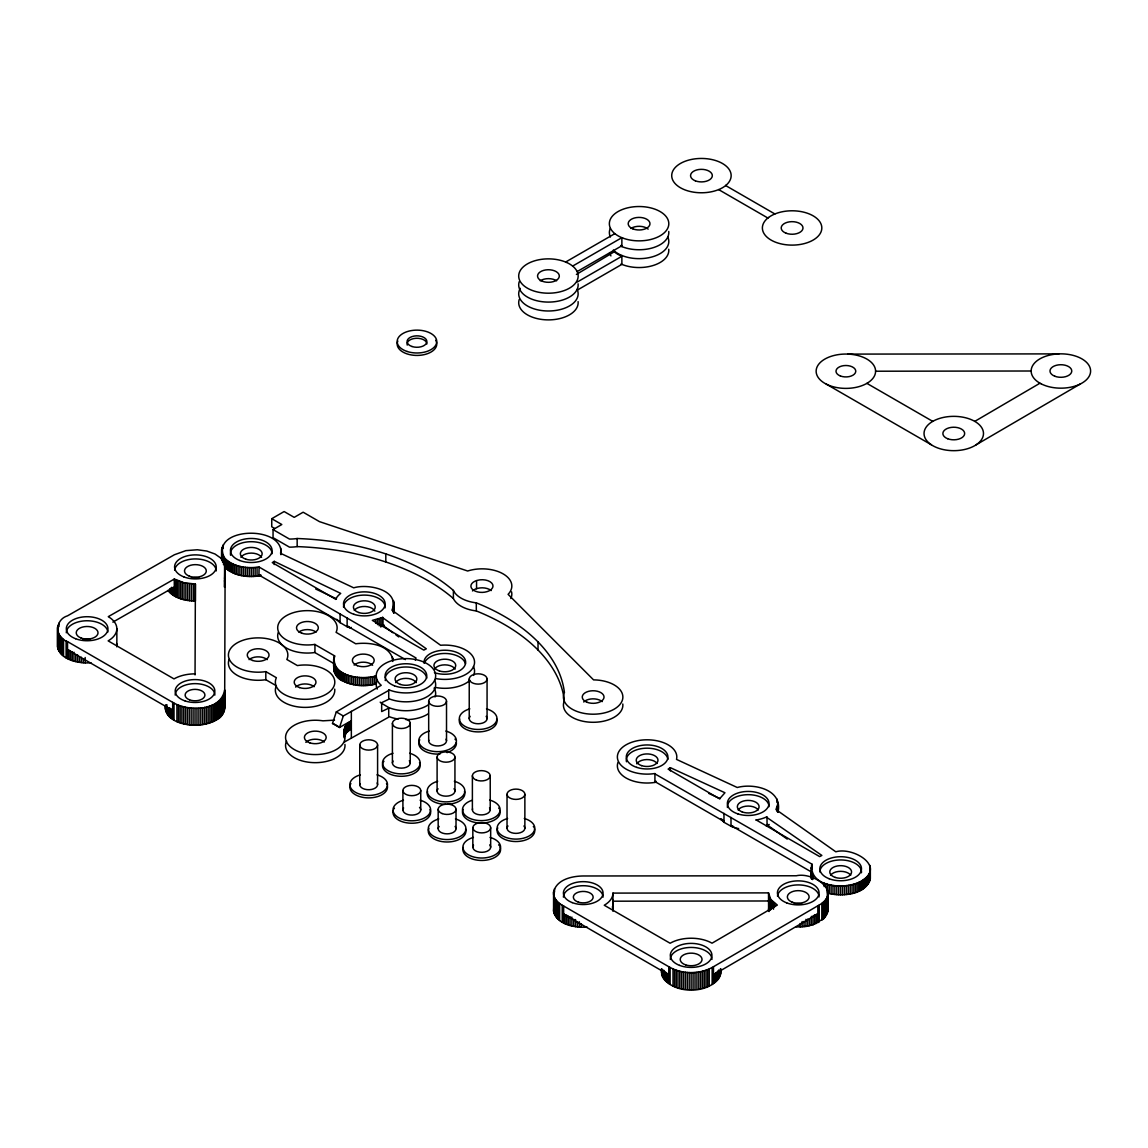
<?xml version="1.0" encoding="UTF-8"?>
<svg xmlns="http://www.w3.org/2000/svg" width="1148" height="1148" viewBox="0 0 1148 1148"><rect width="100%" height="100%" fill="white"/><g stroke="black" fill="none" stroke-linecap="round" stroke-linejoin="round"><path stroke-width="1.5" d="M195.045 674.909L195.39 584.059L184.024 582.754L174.381 579.023L108.256 616.663L109.476 617.423A29.719 17.163 0 0 1 108.142 640.871L174.008 678.899A29.719 17.163 0 0 1 195.017 673.862M280.973 554.039C284.101 524.091 208.764 527.348 224.592 558.072L224.549 587.231L224.864 564.658L221.133 558.315L214.992 553.996L206.769 551.04L197.341 549.763L185.847 550.638L174.381 554.757L67.531 615.83C54.645 619.733 54.645 637.743 67.531 641.632L172.674 702.346C188.186 711.817 220.775 711.674 224.678 689.905C225.152 700.036 227.72 714.917 216.039 720.155C209.668 723.742 202.278 725.134 195.017 725.177C183.379 725.249 164.336 720.499 165.556 705.776M225.123 566.897L224.678 697.998L224.491 696.879M225.051 585.006L224.549 580.529M280.973 550.48L280.557 553.293L353.728 587.833C367.977 583.385 400.523 589.9 391.956 610.191L440.602 645.262A29.719 17.163 0 0 1 474.44 663.731A29.719 17.163 0 0 1 435.609 678.554M553.566 891.982C552.891 898.396 558.373 903.433 563.639 906.002L668.782 966.716C682.156 974.595 700.108 974.595 713.482 966.716L817.835 905.786C843.766 892.57 813.487 871.648 796.296 875.766L585.179 875.981C573.526 875.766 556.837 878.765 553.566 891.982L553.566 911.211C557.167 925.058 574.89 927.799 587.116 927.11M720.284 969.041C721.317 997.138 660.947 997.138 661.98 969.041M768.586 908.757L768.586 910.995L768.514 892.886L612.96 893.101A29.719 17.163 0 0 1 604.25 905.241L670.116 943.254A29.719 17.163 0 0 1 710.727 942.494L712.033 943.197L777.34 905.083L770.782 899.458L768.514 892.886M777.942 803.442L775.976 809.555L835.816 851.802C853.136 846.55 887.418 867.027 860.268 881.635C845.072 889.944 808.465 887.504 812.009 864.2L654.446 773.594A29.719 17.163 0 0 1 617.581 759A29.719 17.163 0 0 1 647.443 739.8A29.719 17.163 0 0 1 676.516 759.402L737.26 787.499C753.805 782.965 783.309 789.451 777.942 812.354L777.684 810.101M811.019 876.498L810.947 877.632L811.019 867.601M827.966 892.886L827.895 910.995L823.977 918.457L813.1 924.743L805.939 926.45L796.296 926.996M827.521 884.118L827.521 893.015C842.072 897.449 871.59 894.55 869.825 874.274M334.599 655.867C330.366 676.66 361.778 680.534 376.286 675.813L376.286 683.907C365.552 686.762 353.641 686.231 343.568 681.324C332.49 677.392 332.776 665.237 334.599 655.867L314.782 644.43A29.719 17.163 0 0 1 277.83 629.477A29.719 17.163 0 0 1 309.027 610.664A29.719 17.163 0 0 1 336.493 631.343L336.077 632.333L355.722 643.784C369.025 641.99 390.205 644.444 393.003 660.473M351.345 720.628L345.476 725.909L343.998 732.969A29.719 17.163 0 0 1 317.867 754.509A29.719 17.163 0 0 1 285.665 735.911A29.719 17.163 0 0 1 322.975 720.829L334.513 720.14M221.593 558.258L222.095 556.034M225.051 576.109L224.549 578.334M553.766 907.853L553.566 911.211M351.345 728.722L346.323 732.84L343.984 737.69L343.984 729.597M57.974 642.378C55.233 659.11 78.337 663.975 91.008 662.74M332.49 723.427L336.292 711.932L381.222 685.299A29.719 17.163 0 0 1 400.135 658.938A29.719 17.163 0 0 1 435.092 679.114A29.719 17.163 0 0 1 389.43 690.034L343.309 715.979L339.492 727.473L332.49 723.427L333.379 723.8A29.719 17.163 0 0 1 338.861 726.971L339.492 727.473L349.867 721.561L349.867 729.654L345.935 731.879M564.328 700.926L563.984 701.787A29.719 17.163 0 0 0 591.191 722.25A29.719 17.163 0 0 0 622.804 704.011M335.603 599.428L336.163 598.352A29.733 17.163 0 0 1 340.726 593.416L274.243 561.343L272.277 562.62L335.69 599.242M813.1 924.743L813.1 915.831L817.835 913.88L713.482 974.795L716.869 972.069L716.869 980.966M670.346 767.653L668.107 769.103L719.581 798.821L724.948 792.751L670.346 767.653L670.346 770.896M974.781 421.373L973.361 420.613A29.719 17.163 0 0 0 924.743 429.797A29.719 17.163 0 0 0 962.081 449.987A29.719 17.163 0 0 0 974.781 421.373L1039.973 383.202M976.116 444.821L1080.469 383.906M565.634 262.045L614.869 233.632M572.637 266.092L621.872 237.665L621.872 246.576M577.257 271.516L621.872 245.758L620.982 245.399M576.396 274.444L614.869 251.426M577.257 282.035L621.872 256.277L620.982 255.918A29.719 17.163 0 0 1 615.5 252.747L614.869 252.23M577.257 290.128L621.872 264.37L621.872 255.473M274.616 528.453L271.746 526.788L271.746 518.695L284.13 511.549L294.204 517.361L303.144 512.209L319.474 521.637L467.681 571.015L468.958 570.613A29.719 17.163 0 0 1 503.125 573.871A29.719 17.163 0 0 1 508.765 593.602L508.09 594.334L593.573 679.889L595.08 679.917A29.719 17.163 0 0 1 622.69 698.902A29.719 17.163 0 0 1 588.608 713.999A29.719 17.163 0 0 1 563.984 693.693L564.429 692.603A206.784 119.378 0 0 0 476.305 602.844A29.719 17.163 0 0 1 453.403 590.445A202.837 117.11 0 0 0 297.16 538.512L295.251 538.756A29.719 17.163 0 0 1 289.454 539.058L273.052 529.587L273.052 537.666L289.454 547.137A29.719 17.163 0 0 0 295.251 546.85L297.16 546.606A202.837 117.11 0 0 1 453.403 598.538A29.719 17.163 0 0 0 476.305 610.923A206.784 119.378 0 0 1 564.228 699.218M273.052 529.587L281.82 524.521L271.746 518.695M344.644 741.895L389.43 716.739A29.719 17.163 0 0 0 398.241 719.035M112.863 622.13L174.266 587.044M434.647 680.219A29.719 17.163 0 0 1 423.253 698.615A29.719 17.163 0 0 1 389.43 698.931L381.667 702.662L381.667 711.559L389.43 707.828A29.719 17.163 0 0 0 428.29 704.886M382.428 617.495L426.324 648.821L423.813 650.112L372.339 620.394L382.428 617.495L382.428 626.392L383.92 625.674M383.92 624.871L382.829 625.387L392.975 632.749M756.216 819.973L819.658 856.595L821.868 855.447L766.304 817.06A29.733 17.163 0 0 1 757.766 819.701L755.901 820.031M767.811 824.451L767.022 824.824L787.227 839.088M766.304 825.972L767.811 825.254A29.733 17.163 0 0 0 769.232 824.479M476.549 580.601L477.295 580.371A10.892 6.285 0 0 1 490.053 581.706A10.892 6.285 0 0 1 491.531 589.154L491.157 589.498A10.892 6.285 0 0 1 488.158 591.234L487.025 591.636A10.906 6.3 0 0 1 472.23 589.139A10.906 6.3 0 0 1 476.549 580.601L476.549 588.68A10.906 6.3 0 0 0 472.474 590.933M476.549 588.68L477.295 588.45A10.892 6.285 0 0 1 491.157 590.603M224.592 558.072C233.302 567.126 247.193 568.662 259.089 567.04L416.035 658.005A29.719 17.163 0 0 0 415.318 660.2M260.811 574.818L259.089 575.119L339.593 621.499A29.733 17.163 0 0 1 338.574 620.551M224.592 566.969C233.762 576.411 248.442 577.774 260.811 575.636M334.599 663.946L314.782 652.523A29.719 17.163 0 0 1 278.318 632.361M656.326 781.372L654.92 781.601L723.972 821.466L721.532 819.127L723.972 822.284L731.678 826.617A29.733 17.163 0 0 0 738.638 828.598M656.326 782.175L654.446 782.491A29.719 17.163 0 0 1 618.011 762.315M265.819 671.609L265.188 671.709A29.719 17.163 0 0 1 228.524 656.541A29.719 17.163 0 0 1 260.079 637.915A29.719 17.163 0 0 1 287.144 658.765L286.828 659.483L297.375 665.567A29.719 17.163 0 0 1 334.685 680.649A29.719 17.163 0 0 1 302.484 699.247A29.719 17.163 0 0 1 276.367 677.707L265.819 671.609L265.819 679.702L276.367 685.801M265.819 679.702L265.188 679.803A29.719 17.163 0 0 1 229.112 659.411M875.594 371.22A29.719 17.163 0 0 0 831.009 356.354A29.719 17.163 0 0 0 831.009 386.087A29.719 17.163 0 0 0 875.594 371.22L1031.148 371.005M768.514 900.979L612.96 901.194L612.889 900.075L612.96 910.091A29.719 17.163 0 0 1 612.889 911.211M847.812 354.101L1058.93 353.885M167.938 590.445C174.396 598.553 185.531 600.878 195.39 601.05L195.39 584.059M336.852 619.346A29.733 17.163 0 0 0 339.593 622.302L347.127 626.765L351.173 628.171L351.173 627.353M405.431 659.612L347.127 625.961L349.451 627.64M665.381 980.966L665.381 972.069L668.782 974.795L563.639 914.095L568.375 916.061L568.375 924.958M620.982 246.203L622.575 246.863A29.719 17.163 0 0 0 653.944 247.451A29.719 17.163 0 0 0 668.739 231.466M620.982 263.997L622.575 264.657A29.719 17.163 0 0 0 653.944 265.245A29.719 17.163 0 0 0 668.739 249.26M169.273 716.596L169.273 707.699L172.674 710.425L67.531 649.725L70.616 651.088L70.616 659.985M708.89 793.469L720.126 798.635M315.772 589.039L336.522 598.84M725.651 185.546L774.886 213.973M718.648 189.592L767.883 218.02M866.884 383.36L932.75 421.373M826.273 384.121L931.415 444.821M810.474 871.418L731.003 825.527L731.678 825.814A29.733 17.163 0 0 0 733.328 826.402M336.292 711.932L343.309 715.979M174.266 578.965L174.381 596.013M395.888 634.844L398.786 636.953M720.729 818.911L721.532 819.945M826.947 905.428L827.966 909.876M612.386 906.748L612.889 908.972M224.491 705.776L224.678 706.895M870.342 867.601L870.342 878.751M870.141 866.482L870.141 879.87M869.825 865.377L869.825 880.975M869.38 873.169L869.38 882.066M868.821 874.245L868.821 883.142M868.132 875.293L868.132 884.19M867.328 876.311L867.328 885.223M866.41 877.302L866.41 886.213M865.391 878.263L865.391 887.16M864.257 879.181L864.257 888.078M863.023 880.042L863.023 888.939M861.689 880.86L861.689 889.757M860.268 881.635L860.268 890.532M858.776 882.338L858.776 891.235M857.183 882.999L857.183 891.896M855.533 883.587L855.533 892.484M853.825 884.118L853.825 893.015M852.046 884.577L852.046 893.488M850.223 884.979L850.223 893.876M848.372 885.309L848.372 894.206M846.478 885.553L846.478 894.464M844.555 885.739L844.555 894.636M842.618 885.854L842.618 894.751M840.68 885.883L840.68 894.794M838.729 885.854L838.729 894.751M836.792 885.739L836.792 894.636M834.869 885.553L834.869 894.464M832.974 885.309L832.974 894.206M831.123 884.979L831.123 893.876M829.301 884.577L829.301 893.488M827.708 890.647L827.708 912.115M827.392 889.542L827.392 913.22M826.947 897.334L826.947 914.31M826.388 898.396L826.388 915.386M825.814 883.587L825.814 887.146M825.699 899.458L825.699 916.448M824.895 900.477L824.895 917.467M824.164 882.999L824.164 886.557M823.977 901.467L823.977 918.457M822.958 902.414L822.958 919.405M821.825 903.332L821.825 920.323M819.256 905.026L819.256 922.016M817.835 905.786L817.835 922.777M816.343 914.597L816.343 923.494M814.75 915.243L814.75 924.14M813.215 875.293L813.215 878.851M812.526 874.245L812.526 879.583M812.009 864.2L812.009 869.065M811.966 873.169L811.966 878.507M811.521 865.377L811.521 868.936M811.521 872.078L811.521 879.196M811.205 870.973L811.205 878.091M811.392 916.362L811.392 925.274M809.613 918.615L809.613 925.733M807.79 919.003L807.79 926.12M805.939 919.333L805.939 926.45M804.045 921.37L804.045 926.709M802.122 921.557L802.122 926.895M800.185 923.437L800.185 926.996M777.87 802.323L777.87 811.693M777.684 805.695L777.684 811.033M777.368 806.8L777.368 810.359M776.923 799.008L776.923 802.567M776.923 807.891L776.923 811.449M774.656 903.332L774.656 906.733M773.522 902.414L773.522 909.216M772.504 901.467L772.504 908.269M771.585 900.477L771.585 908.972M770.782 899.458L770.782 909.646M770.093 898.396L770.093 910.292M769.533 897.334L769.533 909.216M769.088 896.229L769.088 911.526M768.773 895.124L768.773 910.421M767.022 816.73L767.022 825.627M731.003 817.433L731.003 826.345M723.972 813.372L723.972 822.284M723.484 821.078L723.484 821.882M722.451 820.117L722.451 820.935M720.858 968.826L720.786 973.504M720.6 969.285L720.6 974.623M720.284 970.39L720.284 975.728M719.839 971.481L719.839 976.833M719.279 970.778L719.279 977.895M718.591 970.06L718.591 978.957M717.787 971.079L717.787 979.976M715.85 973.016L715.85 981.913M714.716 973.935L714.716 982.832M713.482 966.716L713.482 983.707M712.147 967.534L712.147 984.525M709.22 969.012L709.22 986.003M707.642 969.658L707.642 986.649M705.991 970.261L705.991 987.251M704.269 970.792L704.269 987.782M702.504 971.251L702.504 988.241M700.682 971.653L700.682 988.629M698.816 971.969L698.816 988.959M696.922 972.227L696.922 989.217M695.014 972.413L695.014 989.404M693.076 972.514L693.076 989.504M691.125 972.557L691.125 989.547M689.187 972.514L689.187 989.504M687.25 972.413L687.25 989.404M685.327 972.227L685.327 989.217M683.433 971.969L683.433 988.959M681.568 971.653L681.568 988.629M679.76 971.251L679.76 988.241M677.98 970.792L677.98 987.782M676.272 970.261L676.272 987.251M674.608 969.658L674.608 986.649M673.029 969.012L673.029 986.003M670.116 967.534L670.116 984.525M668.782 966.716L668.782 983.707M667.548 973.935L667.548 982.832M666.414 973.016L666.414 981.913M664.462 971.079L664.462 979.976M663.659 970.06L663.659 978.957M662.984 970.778L662.984 977.895M662.41 971.481L662.41 976.833M661.98 970.39L661.98 975.728M661.664 969.285L661.664 974.623M661.406 968.826L661.406 972.385M654.92 773.508L654.92 782.419M612.96 893.101L612.96 910.091M581.29 923.652L581.29 927.211M579.353 921.772L579.353 927.11M577.43 921.586L577.43 926.924M575.535 919.548L575.535 926.666M573.684 919.218L573.684 926.336M571.862 917.051L571.862 925.948M570.082 916.578L570.082 925.489M566.725 915.458L566.725 924.355M565.132 914.812L565.132 923.71M563.639 906.002L563.639 922.992M562.219 905.241L562.219 922.231M559.65 903.548L559.65 920.538M558.516 902.644L558.516 919.62M557.498 901.682L557.498 918.673M556.579 900.692L556.579 917.683M555.776 899.673L555.776 916.664M555.087 898.626L555.087 915.602M554.527 888.667L554.527 892.053M554.527 897.549L554.527 914.54M554.082 896.445L554.082 913.435M553.766 890.862L553.766 912.33M538.025 641.933L538.025 650.026M524.866 794.258A8.911 5.152 0 0 1 511.491 798.707A8.911 5.152 0 0 1 511.491 789.795A8.911 5.152 0 0 1 524.866 794.258L524.866 828.239M507.029 794.258L507.029 828.239M490.67 827.751A8.911 5.152 0 0 1 477.295 832.2A8.911 5.152 0 0 1 477.295 823.288A8.911 5.152 0 0 1 490.67 827.751L490.67 847.167M490.225 775.79L490.225 809.77M487.068 678.97A8.911 5.152 0 0 1 473.694 683.419A8.911 5.152 0 0 1 473.694 674.507A8.911 5.152 0 0 1 487.068 678.97L487.068 718.605M476.305 602.844L476.305 610.923M472.833 827.751L472.833 847.167M472.388 775.79L472.388 809.77M469.231 678.97L469.231 718.605M456.014 809.283L456.014 828.698M454.938 757.034A8.911 5.152 0 0 1 441.564 761.497A8.911 5.152 0 0 1 441.564 752.586A8.911 5.152 0 0 1 454.938 757.034L454.938 791.015M453.403 590.445L453.403 598.538M446.515 701.155A8.911 5.152 0 0 1 433.14 705.618A8.911 5.152 0 0 1 433.14 696.707A8.911 5.152 0 0 1 446.515 701.155L446.515 740.804M438.177 809.283L438.177 828.698M437.101 757.034L437.101 791.015M428.678 701.155L428.678 740.804M420.742 790.527A8.911 5.152 0 0 1 407.368 794.99A8.911 5.152 0 0 1 407.368 786.064A8.911 5.152 0 0 1 420.742 790.527L420.742 809.943M410.238 723.355A8.911 5.152 0 0 1 396.864 727.818A8.911 5.152 0 0 1 396.864 718.906A8.911 5.152 0 0 1 410.238 723.355L410.238 763.004M402.905 790.527L402.905 809.943M393.994 602.743L394.051 612.774L393.046 608.325L393.046 611.87M393.807 601.638L393.807 613.233M393.491 600.519L393.491 612.558M392.76 658.235L392.76 661.463M392.458 657.13L392.458 660.358M392.401 723.355L392.401 763.004M388.727 689.747L388.727 698.644M388.727 716.438L388.727 707.541L381.222 703.093A29.719 17.163 0 0 1 380.203 702.146M385.814 553.91L385.814 562.003M382.829 617.294L382.829 626.191M380.835 618.141L380.835 627.052M379.184 618.743L379.184 625.861M377.592 744.937A8.911 5.152 0 0 1 364.217 749.4A8.911 5.152 0 0 1 364.217 740.489A8.911 5.152 0 0 1 377.592 744.937L377.592 784.586M377.477 619.274L377.477 624.612M375.697 619.733L375.697 623.292M374.506 676.272L374.506 684.366M372.684 676.66L372.684 684.753M370.818 676.99L370.818 685.069M368.924 677.234L368.924 685.327M367.001 677.406L367.001 685.5M365.064 677.521L365.064 685.6M363.127 677.55L363.127 685.643M361.19 677.507L361.19 685.6M359.755 744.937L359.755 784.586M359.252 677.392L359.252 685.485M357.329 677.205L357.329 685.284M355.435 676.947L355.435 685.026M353.584 676.603L353.584 684.696M351.762 676.215L351.762 684.294M351.345 711.33L351.345 738.02M349.997 675.741L349.997 683.835M348.533 722.566L348.533 730.659M348.289 675.211L348.289 683.29M347.801 626.234L347.801 627.052M347.342 723.627L347.342 731.721M347.127 617.868L347.127 626.765M346.639 674.608L346.639 682.701M346.323 724.747L346.323 732.84M345.476 725.909L345.476 734.003M345.06 673.948L345.06 682.041M344.787 727.115L344.787 735.208M344.3 728.349L344.3 736.428M343.568 673.23L343.568 681.324M342.147 672.455L342.147 680.549M340.827 671.637L340.827 679.731M340.081 613.807L340.081 622.704M339.607 670.762L339.607 678.855M338.473 669.844L338.473 677.937M337.455 668.897L337.455 676.976M336.551 667.906L336.551 675.985M335.761 666.873L335.761 674.967M335.087 665.826L335.087 673.905M334.527 664.749L334.527 672.828M334.154 656.957L334.097 671.738M333.824 658.062L333.824 666.156M333.623 659.182L333.781 670.633M314.954 644.401L314.954 652.495M297.16 538.512L297.16 546.606M280.715 548.242L280.916 554.699M274.243 561.343L274.243 564.572M259.089 567.04L258.946 575.966M257.052 567.313L257.052 576.21M255.129 567.499L255.129 576.396M253.191 567.614L253.191 576.511M251.254 567.643L251.254 576.54M249.303 567.614L249.303 576.511M247.365 567.499L247.365 576.396M245.457 567.313L245.457 576.21M243.563 567.055L243.563 575.966M241.697 566.739L241.697 575.636M239.875 566.337L239.875 575.234M238.11 565.878L238.11 574.775M236.388 565.347L236.388 574.244M234.737 564.759L234.737 573.656M233.159 564.099L233.159 572.995M231.652 563.381L231.652 572.292M230.231 562.62L230.231 571.517M228.897 561.803L228.897 570.7M227.663 560.927L227.663 569.824M226.543 560.023L226.543 568.92M225.51 559.062L225.51 567.959M224.864 564.658L224.864 586.126M224.75 691.024L224.75 708.015M224.491 693.263L224.491 710.253M224.176 694.368L224.176 711.358M223.788 557.053L223.788 564.17M223.544 561.372L223.544 564.773M223.731 695.473L223.731 712.463M223.099 544.97L223.099 548.529M223.099 556.005L223.099 561.343M223.171 696.549L223.171 713.525M222.54 554.929L222.54 562.046M222.482 697.597L222.482 714.587M222.095 547.137L222.095 559.176M221.779 548.242L221.779 559.837M221.679 698.615L221.679 715.606M221.593 549.361L221.521 559.377M220.76 699.606L220.76 716.596M219.742 700.567L219.742 717.543M218.608 701.471L218.608 718.461M217.374 702.346L217.374 719.337M216.039 703.164L216.039 720.155M214.619 703.925L214.619 720.915M213.112 704.642L213.112 721.633M211.533 705.303L211.533 722.279M209.883 705.891L209.883 722.881M208.161 706.422L208.161 723.412M206.396 706.881L206.396 723.871M204.574 707.283L204.574 724.273M202.708 707.599L202.708 724.589M200.814 707.857L200.814 724.847M198.905 708.043L198.905 725.034M196.968 708.158L196.968 725.134M195.017 708.187L195.017 725.177M193.452 584.016L193.452 601.007M193.079 708.158L193.079 725.134M191.515 583.901L191.515 600.892M191.142 708.043L191.142 725.034M189.592 583.729L189.592 600.72M189.219 707.857L189.219 724.847M187.698 583.471L187.698 600.461M187.325 707.599L187.325 724.589M185.847 583.141L185.847 600.131M185.459 707.283L185.459 724.273M184.024 582.754L184.024 599.744M183.651 706.881L183.651 723.871M182.245 582.28L182.245 599.27M181.872 706.422L181.872 723.412M180.537 581.749L180.537 598.739M180.164 705.891L180.164 722.881M178.887 581.161L178.887 598.151M178.5 705.303L178.5 722.279M177.294 580.515L177.294 597.491M176.921 704.642L176.921 721.633M175.802 579.797L175.802 596.788M174.008 703.164L174.008 720.155M173.047 588.077L173.047 595.195M172.674 702.346L172.674 719.337M171.813 587.216L171.813 594.334M171.439 709.564L171.439 718.461M170.679 588.077L170.679 593.416M170.306 708.646L170.306 717.543M169.646 588.91L169.646 592.468M168.354 708.488L168.354 715.606M167.551 707.469L167.551 714.587M166.876 704.628L166.876 713.525M166.302 705.331L166.302 712.463M165.872 706.02L165.872 711.358M165.556 704.915L165.556 710.253M165.355 705.575L165.355 709.134M116.852 628.731L116.852 645.721M85.182 657.503L85.182 662.841M83.244 659.182L83.244 662.74M81.321 657.216L81.321 662.554M79.427 656.957L79.427 662.296M77.576 654.848L77.576 661.98M75.754 654.46L75.754 661.578M73.974 652.222L73.974 661.119M72.267 651.691L72.267 660.588M69.023 650.442L69.023 659.339M67.531 641.632L67.531 658.622M66.11 640.871L66.11 657.861M63.542 639.178L63.542 656.168M62.408 638.274L62.408 655.264M61.389 637.312L61.389 654.303M60.471 636.322L60.471 653.312M59.667 635.303L59.667 652.294M58.979 623.221L58.979 626.621M58.979 634.256L58.979 651.246M58.419 633.179L58.419 650.17M57.974 625.387L57.974 649.065M57.658 626.492L57.658 647.96M57.457 627.612L57.457 646.841M534.408 828.54A18.827 10.863 0 0 1 515.337 841.527A18.827 10.863 0 0 1 497.758 827.851M533.346 826.503A18.827 10.863 0 0 1 533.777 827.163M524.277 818.481A18.827 10.863 0 0 1 530.634 835.041A18.827 10.863 0 0 1 501.26 835.041A18.827 10.863 0 0 1 507.617 818.481M523.947 825.957A8.911 5.152 0 0 1 515.954 833.376A8.911 5.152 0 0 1 507.947 825.957M490.067 837.409A18.827 10.863 0 0 1 496.424 853.969A18.827 10.863 0 0 1 467.064 853.969A18.827 10.863 0 0 1 473.421 837.409M499.925 846.779A18.827 10.863 0 0 1 482.361 860.455A18.827 10.863 0 0 1 463.29 847.468M498.634 844.785A18.827 10.863 0 0 1 499.136 845.43M489.751 844.885A8.911 5.152 0 0 1 482.045 852.304A8.911 5.152 0 0 1 473.507 845.186M499.968 810.775A18.827 10.863 0 0 1 480.065 823.044A18.827 10.863 0 0 1 463.118 809.383M498.691 808.034A18.827 10.863 0 0 1 499.122 808.709M489.622 800.027A18.827 10.863 0 0 1 496.237 816.386A18.827 10.863 0 0 1 467.15 816.931A18.827 10.863 0 0 1 471.885 800.357M489.536 807.805A8.911 5.152 0 0 1 482.174 814.893A8.911 5.152 0 0 1 472.56 808.766M455.426 818.955A18.827 10.863 0 0 1 461.783 835.5A18.827 10.863 0 0 1 432.423 835.5A18.827 10.863 0 0 1 438.78 818.955M465.557 829A18.827 10.863 0 0 1 446.486 841.986A18.827 10.863 0 0 1 428.921 828.311M455.096 826.417A8.911 5.152 0 0 1 447.103 833.85A8.911 5.152 0 0 1 439.11 826.417M464.481 791.331A18.827 10.863 0 0 1 447.246 804.289M446.027 804.317A18.827 10.863 0 0 1 427.558 791.331M454.35 781.271A18.827 10.863 0 0 1 460.707 797.817A18.827 10.863 0 0 1 431.332 797.817A18.827 10.863 0 0 1 437.689 781.271M454.02 788.733A8.911 5.152 0 0 1 446.027 796.167A8.911 5.152 0 0 1 438.019 788.733M420.139 800.199A18.827 10.863 0 0 1 426.496 816.745A18.827 10.863 0 0 1 397.136 816.745A18.827 10.863 0 0 1 403.493 800.199M429.998 809.555A18.827 10.863 0 0 1 413.05 823.216A18.827 10.863 0 0 1 393.161 810.947M393.994 808.881A18.827 10.863 0 0 1 394.424 808.206M419.537 807.374A8.911 5.152 0 0 1 412.405 815.08A8.911 5.152 0 0 1 403.579 807.977M387.464 786.294A18.827 10.863 0 0 1 366.226 797.788A18.827 10.863 0 0 1 350.858 783.524M386.503 783.524A18.827 10.863 0 0 1 387.134 784.888M377.003 774.843A18.827 10.863 0 0 1 383.36 791.388A18.827 10.863 0 0 1 354 791.388A18.827 10.863 0 0 1 360.357 774.843M377.118 782.936A8.911 5.152 0 0 1 369.254 789.724A8.911 5.152 0 0 1 359.927 783.582M175.199 695.071A19.817 11.437 0 0 1 195.017 683.634A19.817 11.437 0 0 1 214.848 695.071M191.228 578.075A10.906 6.3 0 0 1 198.905 577.918M66.311 632.778A20.808 12.011 0 0 1 86.444 620.767A20.808 12.011 0 0 1 107.898 631.988M116.594 643.483A29.719 17.163 0 0 1 116.78 646.841M82.957 639.91A10.906 6.3 0 0 1 89.946 639.651M174.625 570.154A20.808 12.011 0 0 1 196.078 558.933A20.808 12.011 0 0 1 216.211 570.943M727.43 807.475A20.808 12.011 0 0 1 747.52 794.674A20.808 12.011 0 0 1 769.016 806.685M636.767 763.836A10.906 6.3 0 0 1 646.74 759.574A10.906 6.3 0 0 1 657.158 763.463M830.607 875.221A10.906 6.3 0 0 1 840.68 871.332A10.906 6.3 0 0 1 850.74 875.221M819.859 871.963A20.808 12.011 0 0 1 841.355 859.952A20.808 12.011 0 0 1 861.445 872.753M626.464 761.77A20.808 12.011 0 0 1 645.061 748.238A20.808 12.011 0 0 1 667.863 759.416M738.135 809.943A10.906 6.3 0 0 1 748.209 806.054A10.906 6.3 0 0 1 758.268 809.943M563.41 897.148A19.817 11.437 0 0 1 583.227 885.711A19.817 11.437 0 0 1 603.059 897.148M794.072 904.064A10.906 6.3 0 0 1 801.749 903.921M670.317 959.441A20.808 12.011 0 0 1 691.125 947.43A20.808 12.011 0 0 1 711.947 959.441M777.469 896.143A20.808 12.011 0 0 1 798.922 884.921A20.808 12.011 0 0 1 819.055 896.932M419.508 762.616A18.827 10.863 0 0 1 401.944 776.292A18.827 10.863 0 0 1 382.858 763.305M383.489 761.942A18.827 10.863 0 0 1 383.934 761.268M409.649 753.26A18.827 10.863 0 0 1 416.006 769.806A18.827 10.863 0 0 1 386.646 769.806A18.827 10.863 0 0 1 392.989 753.26M409.319 760.722A8.911 5.152 0 0 1 401.613 768.141A8.911 5.152 0 0 1 393.09 761.038M456.373 742.526A18.827 10.863 0 0 1 447.002 752.643M440.043 754.006A18.827 10.863 0 0 1 419.766 739.743M454.981 739.068A18.827 10.863 0 0 1 455.412 739.743M445.912 731.061A18.827 10.863 0 0 1 452.269 747.606A18.827 10.863 0 0 1 422.909 747.606A18.827 10.863 0 0 1 429.266 731.061M446.041 739.154A8.911 5.152 0 0 1 438.464 745.927A8.911 5.152 0 0 1 428.749 740.13M496.61 718.906A18.827 10.863 0 0 1 478.156 731.907A18.827 10.863 0 0 1 459.688 718.906M486.479 708.861A18.827 10.863 0 0 1 492.836 725.407A18.827 10.863 0 0 1 463.476 725.407A18.827 10.863 0 0 1 469.819 708.861M486.149 716.323A8.911 5.152 0 0 1 478.156 723.757A8.911 5.152 0 0 1 470.149 716.323M305.842 742.354A10.906 6.3 0 0 1 324.339 742.01M385.298 680.577A20.808 12.011 0 0 1 385.168 679.788M385.168 678.224A20.808 12.011 0 0 1 405.933 666.988A20.808 12.011 0 0 1 426.712 678.224M344.945 744.378A29.719 17.163 0 0 1 312.371 762.588A29.719 17.163 0 0 1 286.57 741.063M428.29 713.783A29.719 17.163 0 0 1 405.933 719.624M434.088 688.054A29.719 17.163 0 0 1 435.092 696.908M395.615 682.644A10.906 6.3 0 0 1 405.933 678.368A10.906 6.3 0 0 1 416.265 682.644M377.233 689.101A29.719 17.163 0 0 1 377.233 680.219M583.701 701.988A10.906 6.3 0 0 1 602.198 701.629M511.578 591.851A29.719 17.163 0 0 1 510.817 598.538M298.796 632.031A10.906 6.3 0 0 1 316.087 632.089M354.115 665.065A10.906 6.3 0 0 1 372.626 665.237M334.728 689.116A29.719 17.163 0 0 1 303.129 707.355A29.719 17.163 0 0 1 275.922 686.891M295.639 687.092A10.906 6.3 0 0 1 314.136 686.734M249.073 659.641A10.906 6.3 0 0 1 267.197 659.641M407.239 345.103A9.902 5.726 0 0 1 415.992 338.287A9.902 5.726 0 0 1 426.869 343.984M435.723 340.31A19.817 11.437 0 0 1 417.614 355.421A19.817 11.437 0 0 1 397.825 341.028M434.518 669.126A10.906 6.3 0 0 1 444.836 664.85A10.906 6.3 0 0 1 455.153 669.126M343.51 607.105A20.808 12.011 0 0 1 365.007 595.095A20.808 12.011 0 0 1 385.082 607.895M424.057 663.027A20.808 12.011 0 0 1 447.548 650.328A20.808 12.011 0 0 1 464.538 666.113A20.808 12.011 0 0 1 434.432 672.656M473.45 666.514A29.719 17.163 0 0 1 473.636 675.397M469.733 680.506A29.719 17.163 0 0 1 435.609 687.465M240.937 557.354A10.906 6.3 0 0 1 251.254 553.092A10.906 6.3 0 0 1 261.572 557.354M230.619 555.288A20.808 12.011 0 0 1 249.891 541.727A20.808 12.011 0 0 1 272.062 553.723M424.416 663.142A20.808 12.011 0 0 1 445.51 653.47A20.808 12.011 0 0 1 465.471 663.917M354.258 610.363A10.906 6.3 0 0 1 365.035 606.488A10.906 6.3 0 0 1 374.851 611.138M577.128 289.382A29.719 17.163 0 0 1 547.452 310.979A29.719 17.163 0 0 1 520.274 288.32M667.792 237.048A29.719 17.163 0 0 1 656.398 255.444A29.719 17.163 0 0 1 622.575 255.76L620.982 255.1A29.719 17.163 0 0 1 615.5 251.929L614.367 251.025A29.719 17.163 0 0 1 613.333 250.063M578.09 301.608A29.719 17.163 0 0 1 546.477 319.847A29.719 17.163 0 0 1 519.269 299.384M610.937 255.904A29.719 17.163 0 0 1 609.617 252.632M578.09 283.814A29.719 17.163 0 0 1 546.477 302.053A29.719 17.163 0 0 1 519.269 281.59M540.234 280.786A10.906 6.3 0 0 1 556.622 280.786M630.883 228.438A10.906 6.3 0 0 1 648.146 229.098M610.377 237.033A29.719 17.163 0 0 1 610.377 228.151M726.153 185.144L725.019 186.062A29.719 17.163 0 0 1 719.538 189.233L717.945 189.879A29.719 17.163 0 0 1 672.283 178.959A29.719 17.163 0 0 1 707.24 158.783A29.719 17.163 0 0 1 726.153 185.144M768.514 217.517L767.381 218.421A29.719 17.163 0 0 0 786.294 244.782A29.719 17.163 0 0 0 821.25 224.606A29.719 17.163 0 0 0 775.574 213.686L773.996 214.346A29.719 17.163 0 0 0 768.514 217.517M622.575 237.966L620.982 237.306A29.719 17.163 0 0 1 615.5 234.135L614.367 233.231A29.719 17.163 0 0 1 633.28 206.855A29.719 17.163 0 0 1 668.236 227.031A29.719 17.163 0 0 1 622.575 237.966M566.524 262.418L564.931 261.758A29.719 17.163 0 0 0 519.269 272.679A29.719 17.163 0 0 0 554.226 292.869A29.719 17.163 0 0 0 573.139 266.494L572.005 265.59A29.719 17.163 0 0 0 566.524 262.418M1041.279 383.906L1039.858 383.145A29.719 17.163 0 0 1 1052.558 354.531A29.719 17.163 0 0 1 1089.897 374.722A29.719 17.163 0 0 1 1041.279 383.906M476.348 780.066A8.911 5.152 0 0 0 490.196 776.134A8.911 5.152 0 0 0 477.353 771.169A8.911 5.152 0 0 0 476.348 780.066M442.152 813.559A8.911 5.152 0 0 0 456 809.613A8.911 5.152 0 0 0 443.157 804.662A8.911 5.152 0 0 0 442.152 813.559M81.063 638.015A10.906 6.3 0 0 0 97.996 633.194A10.906 6.3 0 0 0 82.297 627.138A10.906 6.3 0 0 0 81.063 638.015M75.567 638.719A20.808 12.011 0 0 0 107.898 629.52A20.808 12.011 0 0 0 77.921 617.954A20.808 12.011 0 0 0 75.567 638.719M189.334 576.167A10.906 6.3 0 0 0 206.267 571.345A10.906 6.3 0 0 0 190.568 565.29A10.906 6.3 0 0 0 189.334 576.167M185.115 700.94A19.817 11.437 0 0 0 214.848 691.024A19.817 11.437 0 0 0 185.115 681.123A19.817 11.437 0 0 0 185.115 700.94M189.52 699.835A9.902 5.726 0 0 0 204.904 695.444A9.902 5.726 0 0 0 190.64 689.948A9.902 5.726 0 0 0 189.52 699.835M183.838 576.884A20.808 12.011 0 0 0 216.168 567.672A20.808 12.011 0 0 0 186.191 556.12A20.808 12.011 0 0 0 183.838 576.884M835.227 877.416A10.906 6.3 0 0 0 851.572 871.963A10.906 6.3 0 0 0 835.227 866.51A10.906 6.3 0 0 0 835.227 877.416M742.153 811.909A10.906 6.3 0 0 0 759.072 807.101A10.906 6.3 0 0 0 743.387 801.046A10.906 6.3 0 0 0 742.153 811.909M636.695 767.366A20.808 12.011 0 0 0 667.906 756.962A20.808 12.011 0 0 0 636.695 746.559A20.808 12.011 0 0 0 636.695 767.366M737.791 813.86A20.808 12.011 0 0 0 769.016 803.442A20.808 12.011 0 0 0 737.791 793.038A20.808 12.011 0 0 0 737.791 813.86M641.646 765.644A10.906 6.3 0 0 0 657.991 760.206A10.906 6.3 0 0 0 641.646 754.753A10.906 6.3 0 0 0 641.646 765.644M829.114 878.722A20.808 12.011 0 0 0 861.445 869.51A20.808 12.011 0 0 0 831.468 857.958A20.808 12.011 0 0 0 829.114 878.722M685.672 964.894A10.906 6.3 0 0 0 702.031 959.441A10.906 6.3 0 0 0 685.672 953.988A10.906 6.3 0 0 0 685.672 964.894M679.559 965.382A20.808 12.011 0 0 0 711.889 956.184A20.808 12.011 0 0 0 681.926 944.617A20.808 12.011 0 0 0 679.559 965.382M792.192 902.17A10.906 6.3 0 0 0 809.11 897.349A10.906 6.3 0 0 0 793.426 891.293A10.906 6.3 0 0 0 792.192 902.17M572.221 902.615A19.817 11.437 0 0 0 603.016 893.847A19.817 11.437 0 0 0 574.459 882.841A19.817 11.437 0 0 0 572.221 902.615M578.276 902.098A9.902 5.726 0 0 0 593.143 897.148A9.902 5.726 0 0 0 578.276 892.197A9.902 5.726 0 0 0 578.276 902.098M786.681 902.873A20.808 12.011 0 0 0 819.012 893.675A20.808 12.011 0 0 0 789.035 882.109A20.808 12.011 0 0 0 786.681 902.873M400.494 684.452A10.906 6.3 0 0 0 416.839 678.999A10.906 6.3 0 0 0 400.494 673.56A10.906 6.3 0 0 0 400.494 684.452M309.831 742.856A10.906 6.3 0 0 0 326.176 737.418A10.906 6.3 0 0 0 309.831 731.965A10.906 6.3 0 0 0 309.831 742.856M394.381 685.758A20.808 12.011 0 0 0 426.712 676.559A20.808 12.011 0 0 0 396.734 664.993A20.808 12.011 0 0 0 394.381 685.758M587.087 702.275A10.906 6.3 0 0 0 604.006 697.453A10.906 6.3 0 0 0 588.321 691.397A10.906 6.3 0 0 0 587.087 702.275M357.372 665.682A10.906 6.3 0 0 0 374.162 660.688A10.906 6.3 0 0 0 358.291 654.791A10.906 6.3 0 0 0 357.372 665.682M301.91 633.237A10.906 6.3 0 0 0 318.312 627.841A10.906 6.3 0 0 0 302.01 622.331A10.906 6.3 0 0 0 301.91 633.237M252.689 660.487A10.906 6.3 0 0 0 269.034 655.049A10.906 6.3 0 0 0 252.689 649.596A10.906 6.3 0 0 0 252.689 660.487M299.628 687.595A10.906 6.3 0 0 0 315.973 682.142A10.906 6.3 0 0 0 299.628 676.703A10.906 6.3 0 0 0 299.628 687.595M412.003 346.509A9.902 5.726 0 0 0 426.869 341.559A9.902 5.726 0 0 0 412.003 336.608A9.902 5.726 0 0 0 412.003 346.509M407.052 351.46A19.817 11.437 0 0 0 436.771 341.559A19.817 11.437 0 0 0 407.052 331.657A19.817 11.437 0 0 0 407.052 351.46M245.801 559.176A10.906 6.3 0 0 0 262.146 553.723A10.906 6.3 0 0 0 245.801 548.27A10.906 6.3 0 0 0 245.801 559.176M358.865 612.558A10.906 6.3 0 0 0 375.224 607.105A10.906 6.3 0 0 0 358.865 601.652A10.906 6.3 0 0 0 358.865 612.558M353.914 614.28A20.808 12.011 0 0 0 385.14 603.877A20.808 12.011 0 0 0 353.914 593.473A20.808 12.011 0 0 0 353.914 614.28M439.383 670.934A10.906 6.3 0 0 0 455.727 665.481A10.906 6.3 0 0 0 439.383 660.028A10.906 6.3 0 0 0 439.383 670.934M239.688 560.468A20.808 12.011 0 0 0 272.019 551.27A20.808 12.011 0 0 0 242.041 539.704A20.808 12.011 0 0 0 239.688 560.468M947.703 438.751A10.906 6.3 0 0 0 964.636 433.93A10.906 6.3 0 0 0 948.937 427.874A10.906 6.3 0 0 0 947.703 438.751M840.365 375.97A9.902 5.726 0 0 0 855.748 371.593A9.902 5.726 0 0 0 841.484 366.097A9.902 5.726 0 0 0 840.365 375.97M1054.825 376.243A10.906 6.3 0 0 0 1071.744 371.421A10.906 6.3 0 0 0 1056.06 365.365A10.906 6.3 0 0 0 1054.825 376.243M542.373 281.26A10.906 6.3 0 0 0 559.291 276.438A10.906 6.3 0 0 0 543.607 270.383A10.906 6.3 0 0 0 542.373 281.26M633.022 228.926A10.906 6.3 0 0 0 649.955 224.104A10.906 6.3 0 0 0 634.256 218.048A10.906 6.3 0 0 0 633.022 228.926M695.387 180.853A10.906 6.3 0 0 0 712.305 176.031A10.906 6.3 0 0 0 696.621 169.976A10.906 6.3 0 0 0 695.387 180.853M786.036 233.188A10.906 6.3 0 0 0 802.969 228.366A10.906 6.3 0 0 0 787.27 222.31A10.906 6.3 0 0 0 786.036 233.188"/></g></svg>
